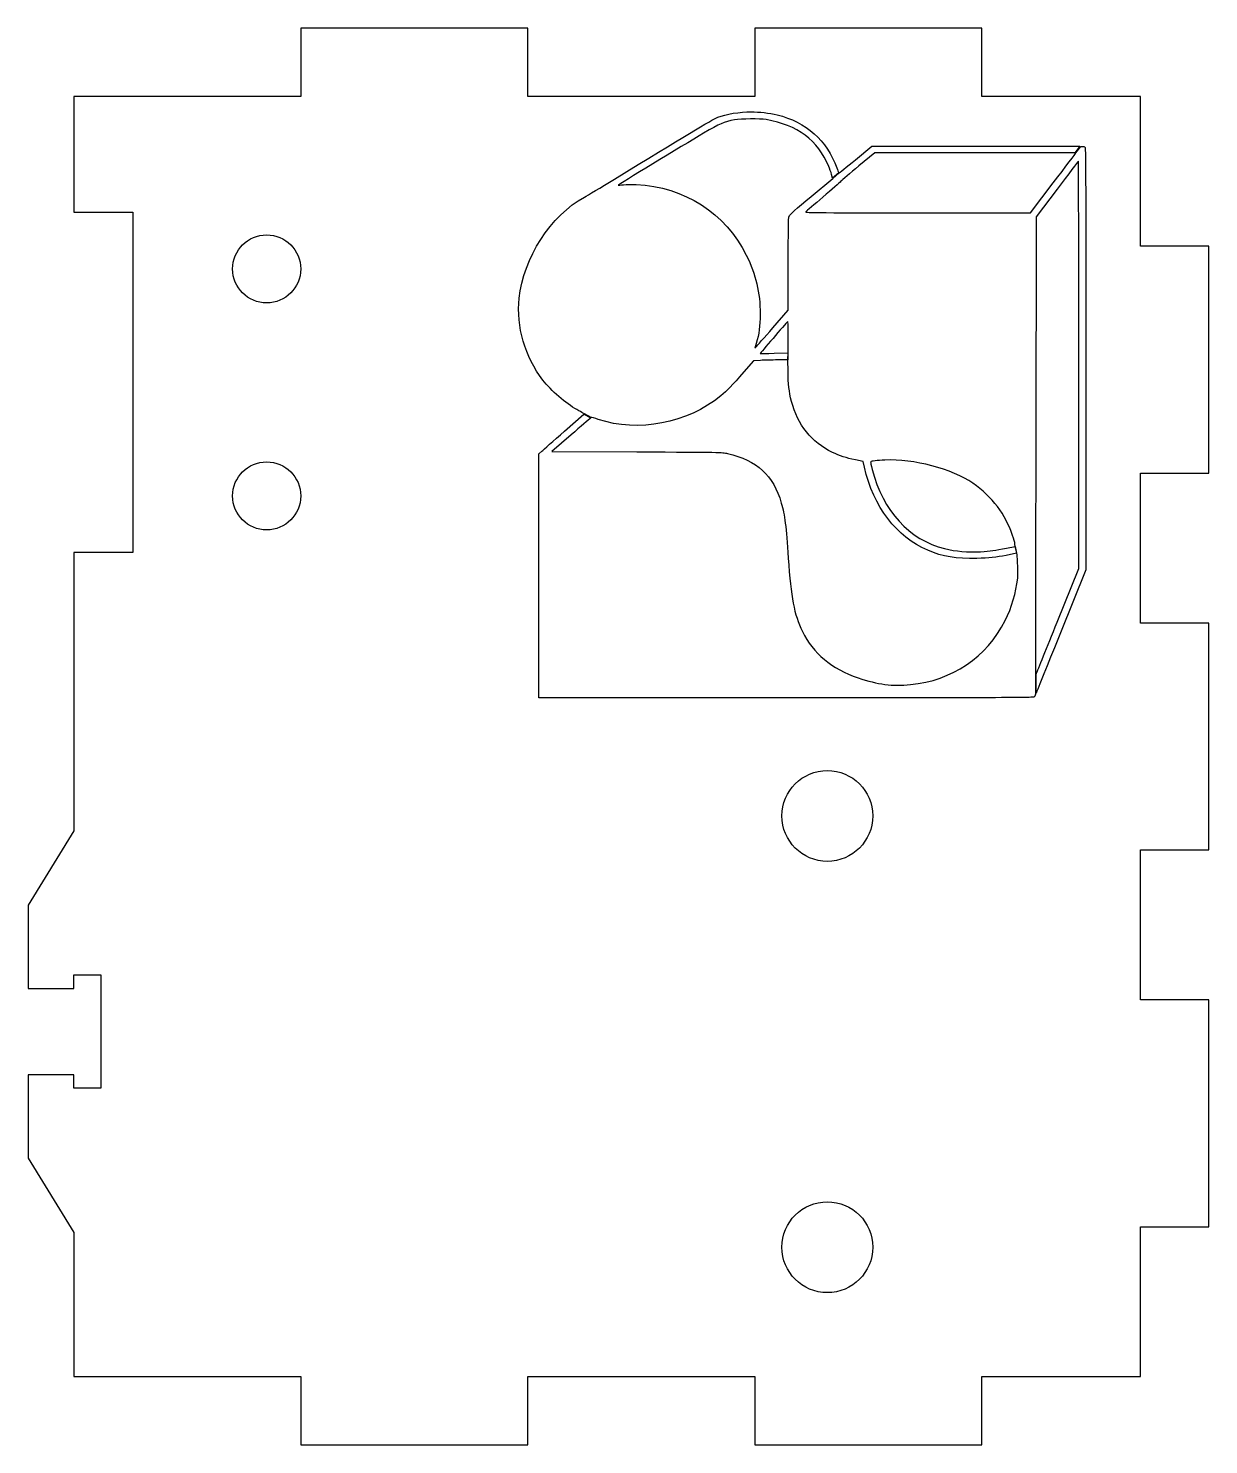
# Model space of a CAD drawing. Header units: millimetres. Extents: x -6.3 to 45.7, y -31.2 to 31.2.
import ezdxf

# ---------------------------------------------------------------- set-up
doc = ezdxf.new("R2010")
doc.units = ezdxf.units.MM
doc.layers.get('0').update_dxf_attribs({"linetype": 'CONTINUOUS'})

msp = doc.modelspace()

# ---------------------------------------------------------------- linework, layer by layer
for p, q in [((30.139, 25.412), (30.864, 26.015)), ((30.992, 25.714), (30.29, 25.135)), ((30.864, 26.015), (35.533, 26.015)), ((39.809, 25.708), (30.992, 25.714)), ((40.026, 26.001), (39.809, 25.708)), ((39.852, 25.708), (40.067, 25.999)), ((28.184, 23.79), (29.139, 24.582)), ((29.134, 24.599), (29.088, 24.759)), ((29.4, 24.831), (29.134, 24.599)), ((29.139, 24.582), (29.407, 24.816)), ((37.852, 23.076), (38.851, 24.389)), ((39.019, 24.111), (38.102, 22.898)), ((32.879, 23.075), (37.852, 23.076)), ((38.102, 22.898), (38.083, 12.802)), ((27.179, 18.784), (27.179, 20.841)), ((26.501, 18.006), (27.179, 18.784)), ((27.179, 16.898), (27.179, 17.603)), ((25.768, 17.321), (25.706, 17.11)), ((25.706, 17.11), (25.765, 17.17)), ((26.562, 16.882), (27.166, 16.897)), ((27.166, 16.897), (27.154, 16.588)), ((27.166, 16.588), (27.179, 16.898)), ((25.646, 16.555), (25.22, 16.062)), ((25.957, 16.571), (25.646, 16.555)), ((27.154, 16.588), (26.718, 16.588)), ((27.17, 16.079), (27.166, 16.588)), ((39.975, 7.399), (39.978, 16.385)), ((40.286, 16.636), (40.285, 7.348)), ((17.322, 13.448), (18.18, 14.196)), ((18.198, 14.212), (18.13, 14.252)), ((18.18, 14.196), (18.475, 14.037)), ((18.494, 14.053), (18.198, 14.212)), ((17.618, 13.294), (16.77, 12.553)), ((16.188, 12.449), (16.317, 12.567)), ((16.77, 12.553), (20.514, 12.539)), ((16.188, 1.704), (16.188, 12.449)), ((30.477, 12.122), (30.135, 12.19)), ((30.536, 11.86), (30.477, 12.122)), ((36.79, 8.297), (37.174, 8.374)), ((37.181, 8.375), (37.167, 8.479)), ((37.174, 8.374), (37.238, 8.08)), ((37.248, 8.082), (37.181, 8.375)), ((37.238, 8.08), (36.78, 7.98)), ((37.262, 8.004), (37.248, 8.082)), ((39.029, 5.043), (39.975, 7.399)), ((40.285, 7.348), (39.17, 4.567)), ((38.074, 2.696), (38.074, 1.865)), ((38.094, 1.914), (38.094, 2.741)), ((27.087, 1.704), (16.188, 1.704))]:
    msp.add_line(p, q)
msp.add_lwpolyline([(42.7, 21.6), (42.7, 28.2), (35.7, 28.2), (35.7, 31.2), (25.7, 31.2), (25.7, 28.2), (15.7, 28.2), (15.7, 31.2), (5.7, 31.2), (5.7, 28.2), (-4.3, 28.2), (-4.3, 23.1), (-1.7, 23.1), (-1.7, 8.1), (-4.3, 8.1), (-4.3, -4.15), (-6.3, -7.426), (-6.3, -11.1), (-4.3, -11.1), (-4.3, -10.5), (-3.1, -10.5), (-3.1, -15.5), (-4.3, -15.5), (-4.3, -14.9), (-6.3, -14.9), (-6.3, -18.574), (-4.3, -21.85), (-4.3, -28.2), (5.7, -28.2), (5.7, -31.2), (15.7, -31.2), (15.7, -28.2), (25.7, -28.2), (25.7, -31.2), (35.7, -31.2), (35.7, -28.2), (42.7, -28.2), (42.7, -21.6), (45.7, -21.6), (45.7, -11.6), (42.7, -11.6), (42.7, -5), (45.7, -5), (45.7, 5), (42.7, 5), (42.7, 11.6), (45.7, 11.6), (45.7, 21.6)], close=True)
for centre, radius in [((4.2, 20.6), 1.5), ((4.2, 10.6), 1.5), ((28.9, -3.5), 2), ((28.9, -22.5), 2)]:
    msp.add_circle(centre, radius)
for points in [[(24.076, 27.28), (24.417, 27.421), (25.043, 27.524), (25.556, 27.524)], [(25.556, 27.524), (25.868, 27.524), (26.368, 27.464), (26.683, 27.388)], [(19.523, 24.559), (22.516, 26.394), (23.822, 27.175), (24.076, 27.28)], [(24.808, 27.164), (24.346, 27.08), (24.159, 27), (23.451, 26.581)], [(26.21, 27.176), (25.925, 27.226), (25.11, 27.218), (24.808, 27.164)], [(28.962, 25.117), (28.481, 26.266), (27.582, 26.939), (26.21, 27.176)], [(26.683, 27.388), (27.967, 27.079), (28.887, 26.263), (29.32, 25.049)], [(23.451, 26.581), (22.5, 26.018), (19.679, 24.3), (19.69, 24.29)], [(35.533, 26.015), (38.585, 26.016), (39.646, 26.015), (40.026, 26.001)], [(38.851, 24.389), (39.4, 25.111), (39.851, 25.704), (39.852, 25.708)], [(40.067, 25.999), (40.209, 25.992), (40.233, 25.983), (40.245, 25.97)], [(40.245, 25.97), (40.284, 25.927), (40.287, 25.244), (40.286, 16.636)], [(29.088, 24.759), (29.06, 24.856), (29.003, 25.017), (28.962, 25.117)], [(29.32, 25.049), (29.355, 24.951), (29.387, 24.865), (29.4, 24.831)], [(29.407, 24.816), (29.411, 24.813), (29.74, 25.081), (30.139, 25.412)], [(30.29, 25.135), (29.905, 24.816), (29.549, 24.513), (29.5, 24.46)], [(39.958, 25.348), (39.946, 25.335), (39.523, 24.778), (39.019, 24.111)], [(39.978, 16.385), (39.98, 21.575), (39.971, 25.362), (39.958, 25.348)], [(18.201, 23.766), (18.329, 23.835), (18.923, 24.192), (19.523, 24.559)], [(29.5, 24.46), (29.451, 24.407), (29.095, 24.095), (28.709, 23.766)], [(15.322, 19.307), (15.506, 21.078), (16.725, 22.966), (18.201, 23.766)], [(19.69, 24.29), (19.692, 24.288), (19.798, 24.297), (19.924, 24.31)], [(19.924, 24.31), (20.05, 24.324), (20.297, 24.328), (20.472, 24.32)], [(20.472, 24.32), (22.603, 24.217), (24.406, 23.059), (25.331, 21.201)], [(27.23, 22.948), (27.23, 22.982), (27.526, 23.243), (28.184, 23.79)], [(28.709, 23.766), (28.323, 23.437), (27.985, 23.147), (27.958, 23.121)], [(27.958, 23.121), (27.909, 23.076), (28.036, 23.074), (32.879, 23.075)], [(27.179, 20.841), (27.179, 22.196), (27.188, 22.898), (27.205, 22.898)], [(27.205, 22.898), (27.219, 22.898), (27.23, 22.921), (27.23, 22.948)], [(25.331, 21.201), (25.755, 20.349), (25.942, 19.555), (25.939, 18.612)], [(16.369, 15.702), (15.577, 16.737), (15.193, 18.058), (15.322, 19.307)], [(25.939, 18.612), (25.937, 18.07), (25.894, 17.749), (25.768, 17.321)], [(27.156, 18.284), (27.058, 18.181), (25.932, 16.878), (25.938, 16.873)], [(27.179, 17.603), (27.179, 18.02), (27.17, 18.298), (27.156, 18.284)], [(25.765, 17.17), (25.797, 17.202), (26.128, 17.579), (26.501, 18.006)], [(25.938, 16.873), (25.941, 16.87), (26.222, 16.873), (26.562, 16.882)], [(26.718, 16.588), (26.471, 16.588), (26.129, 16.58), (25.957, 16.571)], [(17.867, 14.4), (17.382, 14.667), (16.724, 15.24), (16.369, 15.702)], [(25.22, 16.062), (24.685, 15.443), (24.496, 15.246), (24.208, 15.009)], [(27.323, 14.765), (27.211, 15.205), (27.173, 15.53), (27.17, 16.079)], [(24.208, 15.009), (22.739, 13.795), (20.559, 13.377), (18.809, 13.972)], [(18.13, 14.252), (18.093, 14.274), (17.974, 14.34), (17.867, 14.4)], [(29.125, 12.519), (28.212, 12.956), (27.583, 13.74), (27.323, 14.765)], [(18.475, 14.037), (18.389, 13.966), (18.032, 13.656), (17.618, 13.294)], [(18.809, 13.972), (18.651, 14.026), (18.509, 14.062), (18.494, 14.053)], [(16.317, 12.567), (16.388, 12.632), (16.84, 13.028), (17.322, 13.448)], [(20.514, 12.539), (24.255, 12.526), (24.259, 12.526), (24.496, 12.471)], [(30.135, 12.19), (29.719, 12.273), (29.467, 12.355), (29.125, 12.519)], [(38.083, 12.802), (38.072, 7.249), (38.068, 2.701), (38.074, 2.696)], [(24.496, 12.471), (25.807, 12.165), (26.52, 11.51), (26.871, 10.286)], [(33.321, 8.205), (31.951, 8.782), (30.925, 10.128), (30.536, 11.86)], [(30.809, 12.105), (30.8, 12.096), (30.83, 11.944), (30.876, 11.767)], [(31.438, 12.177), (31.085, 12.159), (30.835, 12.13), (30.809, 12.105)], [(35.314, 11.157), (34.423, 11.784), (32.684, 12.241), (31.438, 12.177)], [(30.876, 11.767), (31.352, 9.931), (32.508, 8.667), (34.064, 8.279)], [(37.061, 8.858), (36.756, 9.777), (36.158, 10.564), (35.314, 11.157)], [(26.871, 10.286), (27.022, 9.762), (27.089, 9.235), (27.179, 7.864)], [(37.167, 8.479), (37.159, 8.536), (37.111, 8.707), (37.061, 8.858)], [(35.489, 7.846), (34.575, 7.825), (33.996, 7.92), (33.321, 8.205)], [(34.064, 8.279), (34.564, 8.154), (35.075, 8.111), (35.649, 8.143)], [(35.649, 8.143), (36.089, 8.168), (36.276, 8.193), (36.79, 8.297)], [(27.179, 7.864), (27.296, 6.104), (27.432, 5.399), (27.804, 4.627)], [(36.78, 7.98), (36.34, 7.891), (36.013, 7.858), (35.489, 7.846)], [(37.287, 6.971), (37.301, 7.095), (37.281, 7.898), (37.262, 8.004)], [(36.736, 5.112), (37.026, 5.686), (37.216, 6.325), (37.287, 6.971)], [(32.564, 2.284), (34.4, 2.466), (35.918, 3.495), (36.736, 5.112)], [(38.094, 2.741), (38.186, 2.956), (38.573, 3.907), (39.029, 5.043)], [(27.804, 4.627), (28.267, 3.668), (29.096, 2.976), (30.252, 2.585)], [(39.17, 4.567), (38.685, 3.358), (38.26, 2.31), (38.094, 1.914)], [(30.252, 2.585), (31.128, 2.288), (31.77, 2.205), (32.564, 2.284)], [(38.021, 1.745), (37.988, 1.707), (37.125, 1.704), (27.087, 1.704)], [(38.074, 1.865), (38.042, 1.791), (38.024, 1.749), (38.021, 1.745)]]:
    msp.add_open_spline(points, degree=3)

doc.saveas('drawing.dxf')
